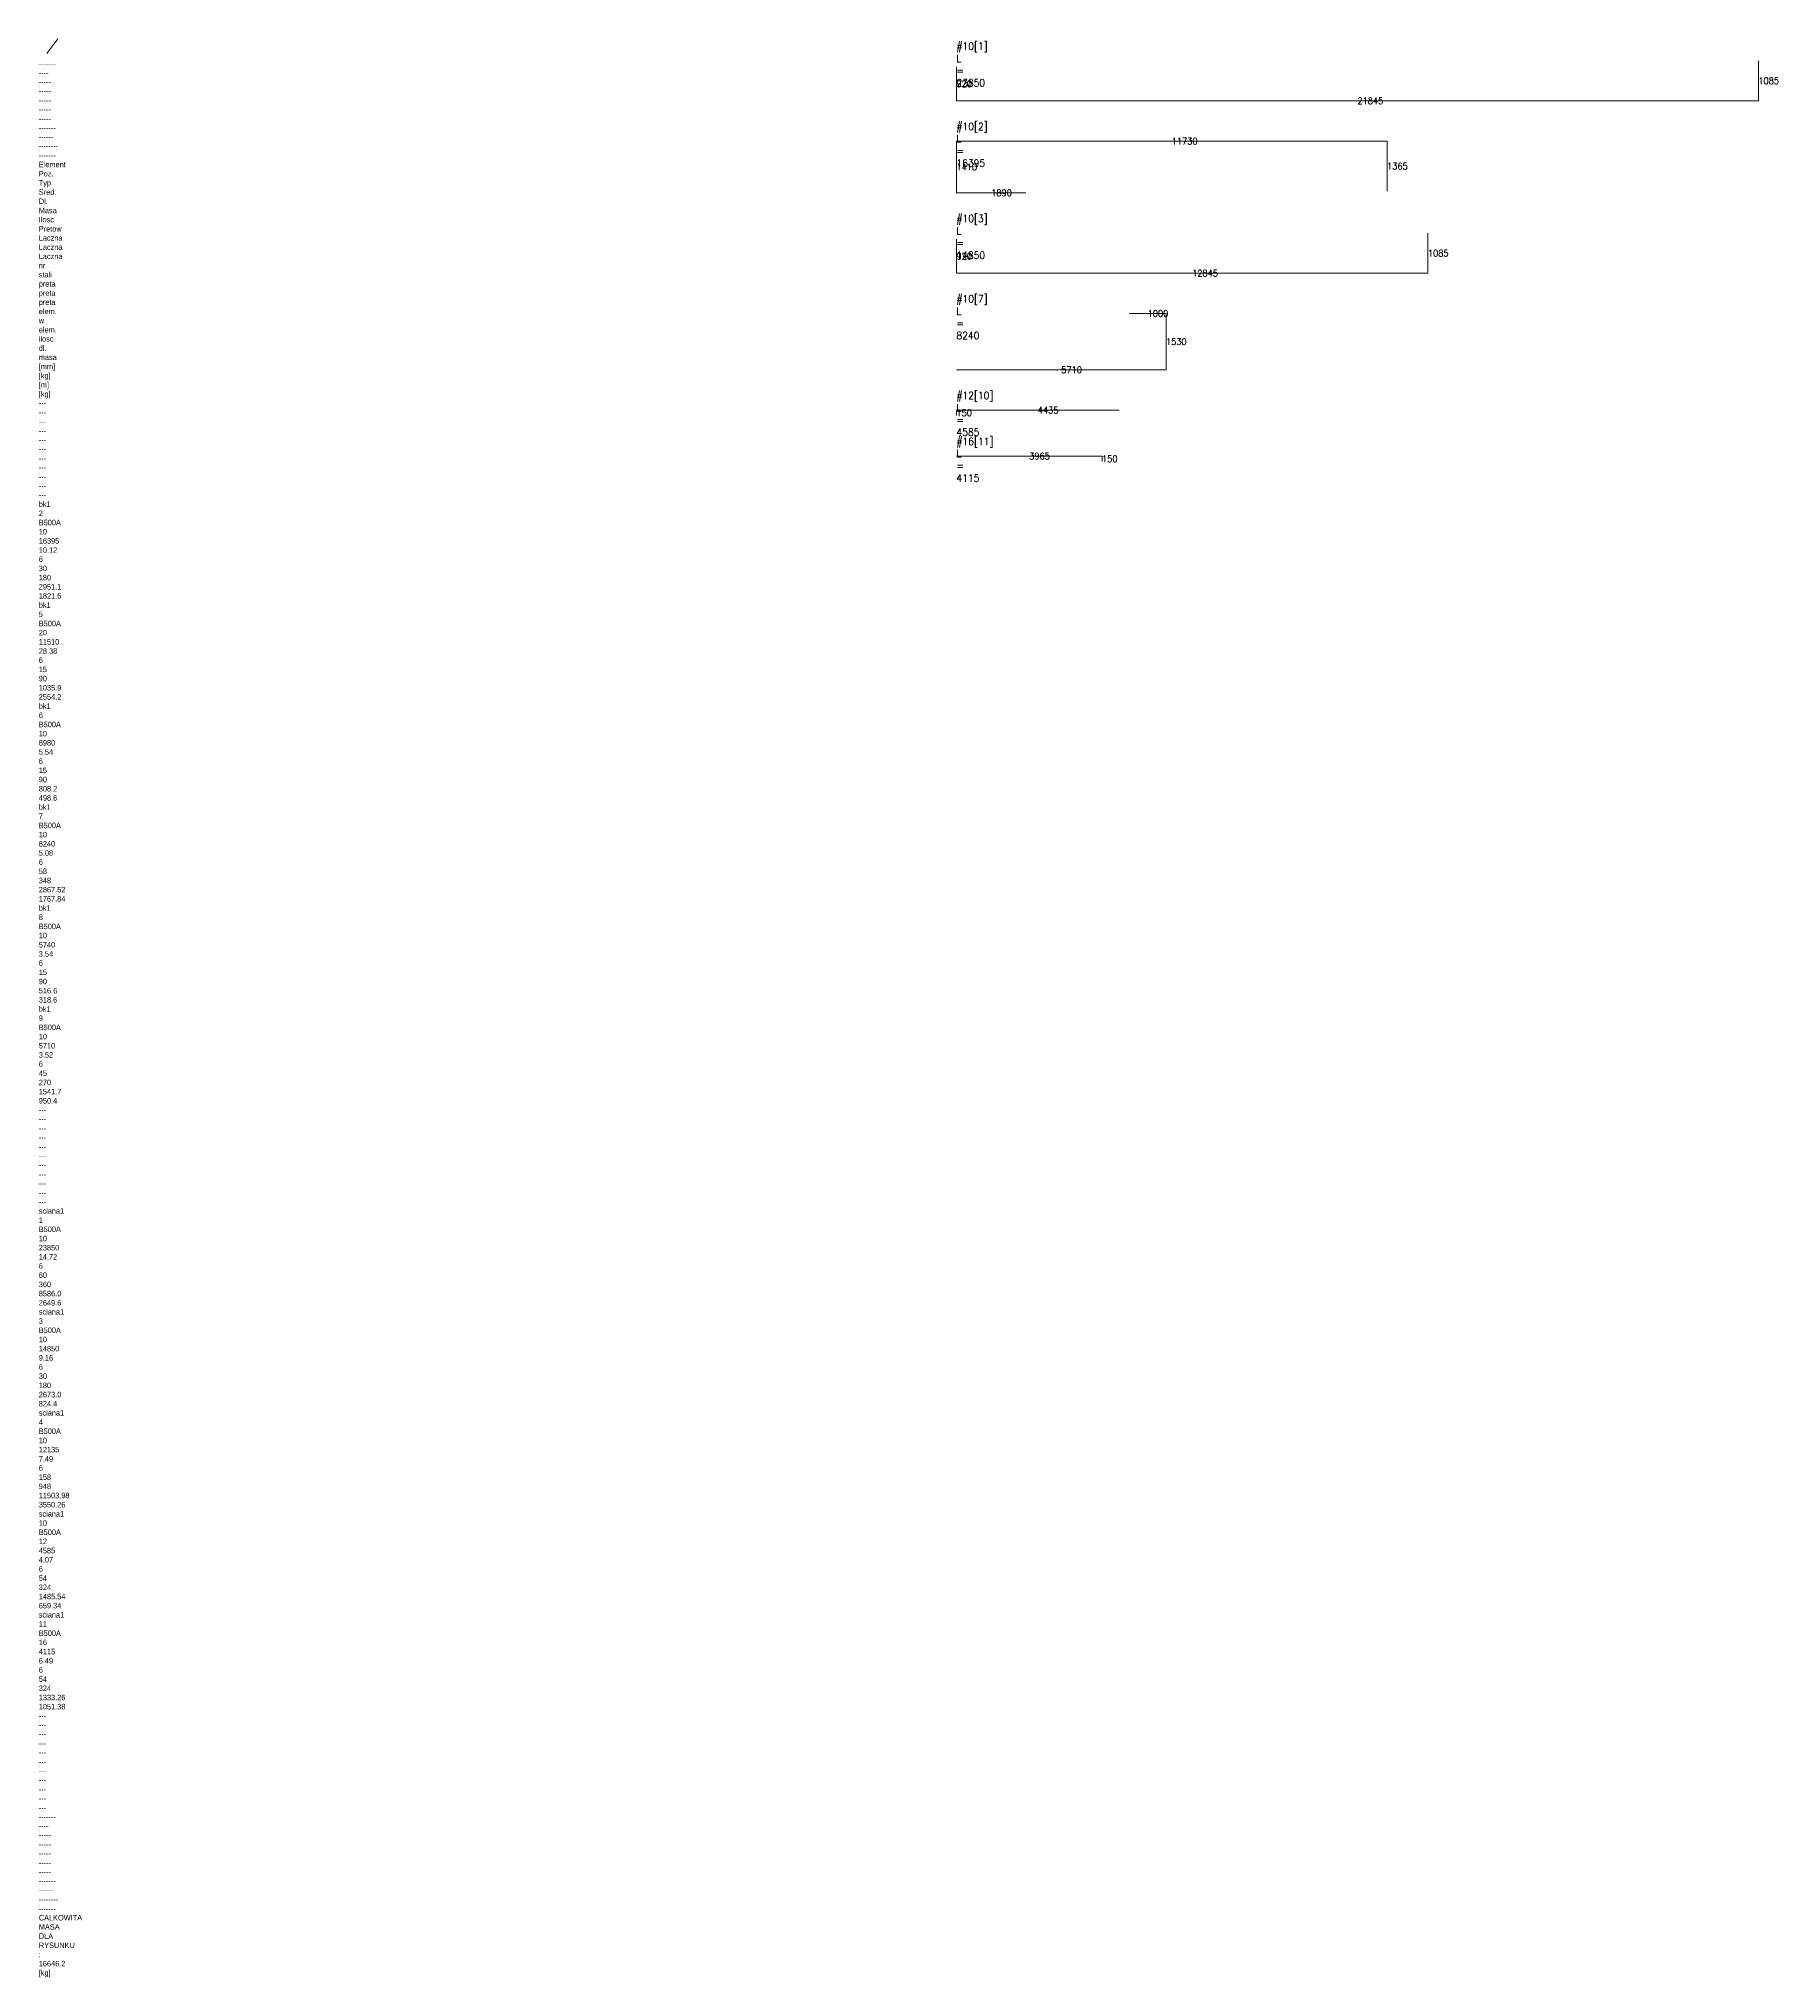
# Model space of a CAD drawing. Extents: x -2960 to 79081, y -52206 to 51229.
# Drawn here: x 0 to 47387, y -52206 to 600 of the extents above; entities that cross this region are included whole.
import ezdxf
from ezdxf.enums import TextEntityAlignment as Align

# ---------------------------------------------------------------- set-up
doc = ezdxf.new("R2010")
doc.units = 0
doc.header["$MEASUREMENT"] = 0
doc.layers.get('0').update_dxf_attribs({"lineweight": 0})
doc.layers.add('DS_SCHEDULE', color=54, linetype='Continuous', lineweight=0)
doc.styles.get("Standard").update_dxf_attribs({"font": 'standard'})

msp = doc.modelspace()

# ---------------------------------------------------------------- linework, layer by layer
at = {"color": 5}
msp.add_line((222, 200), (522, 600), dxfattribs=at)
msp.add_line((222, 200), (522, 600), dxfattribs=at)
at = {"layer": 'DS_SCHEDULE', "color": 1}
for p, q in [((46846, -1087), (46846, 0)), ((25000, -165), (25000, -1087)), ((25000, -1087), (46846, -1087)), ((25000, -3598), (25000, -2187)), ((25000, -2187), (36731, -2187)), ((36731, -2187), (36731, -3552)), ((26892, -3598), (25000, -3598)), ((37843, -5785), (37843, -4698)), ((25000, -4863), (25000, -5785)), ((25000, -5785), (37843, -5785)), ((30709, -6885), (29707, -6885)), ((30709, -8417), (30709, -6885)), ((25000, -8417), (30709, -8417)), ((25000, -9667), (25000, -9517)), ((25000, -9517), (29435, -9517)), ((25000, -10767), (28965, -10767)), ((28965, -10767), (28965, -10917))]:
    msp.add_line(p, q, dxfattribs=at)

# ---------------------------------------------------------------- texts
at = {"layer": 'DS_SCHEDULE', "color": 2}
for s, p in [('1085', (46846, -544)), ('920', (25000, -626)), ('21845', (35923, -1087)), ('11730', (30865, -2187)), ('1410', (25000, -2893)), ('1365', (36731, -2870)), ('1890', (25946, -3598)), ('920', (25000, -5324)), ('1085', (37843, -5241)), ('12845', (31422, -5785)), ('1000', (30208, -6885)), ('1530', (30709, -7651)), ('5710', (27855, -8417)), ('150', (25000, -9592)), ('4435', (27217, -9517)), ('3965', (26982, -10767)), ('150', (28965, -10842))]:
    msp.add_text(s, height=180, dxfattribs=at).set_placement(p, align=Align.MIDDLE_LEFT)
at = {"layer": 'DS_SCHEDULE', "color": 2, "width": 1, "attachment_point": 1}
for s, insert, char_height in [('#10[1] L = 23850', (25000, 500), 200), ('{\\Fcdm;-------  ----  -----  -----  -----  -----  -----  -------  ------  --------  -------\\PElement  Poz.  Typ    Sred.  Dl.    Masa   Ilosc  Pretow   Laczna  Laczna    Laczna\\P         nr    stali  preta  preta  preta  elem.  w elem.  ilosc   dl.       masa\\P                             [mm]   [kg]                           [m]       [kg]\\P---      ---   ---    ---    ---    ---    ---    ---      ---     ---       ---\\Pbk1      2     B500A  10     16395  10.12  6      30       180     2951.1    1821.6\\Pbk1      5     B500A  20     11510  28.38  6      15       90      1035.9    2554.2\\Pbk1      6     B500A  10     8980   5.54   6      15       90      808.2     498.6\\Pbk1      7     B500A  10     8240   5.08   6      58       348     2867.52   1767.84\\Pbk1      8     B500A  10     5740   3.54   6      15       90      516.6     318.6\\Pbk1      9     B500A  10     5710   3.52   6      45       270     1541.7    950.4\\P---      ---   ---    ---    ---    ---    ---    ---      ---     ---       ---\\Psciana1  1     B500A  10     23850  14.72  6      60       360     8586.0    2649.6\\Psciana1  3     B500A  10     14850  9.16   6      30       180     2673.0    824.4\\Psciana1  4     B500A  10     12135  7.49   6      158      948     11503.98  3550.26\\Psciana1  10    B500A  12     4585   4.07   6      54       324     1485.54   659.34\\Psciana1  11    B500A  16     4115   6.49   6      54       324     1333.26   1051.38\\P---      ---   ---    ---    ---    ---    ---    ---      ---     ---       ---\\P-------  ----  -----  -----  -----  -----  -----  -------  ------  --------  -------\\PCALKOWITA MASA DLA RYSUNKU : 16646.2 [kg]}', (0, 0), 150), ('#10[2] L = 16395', (25000, -1687), 200), ('#10[3] L = 14850', (25000, -4198), 200), ('#10[7] L = 8240', (25000, -6385), 200), ('#12[10] L = 4585', (25000, -9017), 200), ('#16[11] L = 4115', (25000, -10267), 200)]:
    msp.add_mtext(s, dxfattribs=dict(at, insert=insert, char_height=char_height))

doc.saveas('drawing.dxf')
